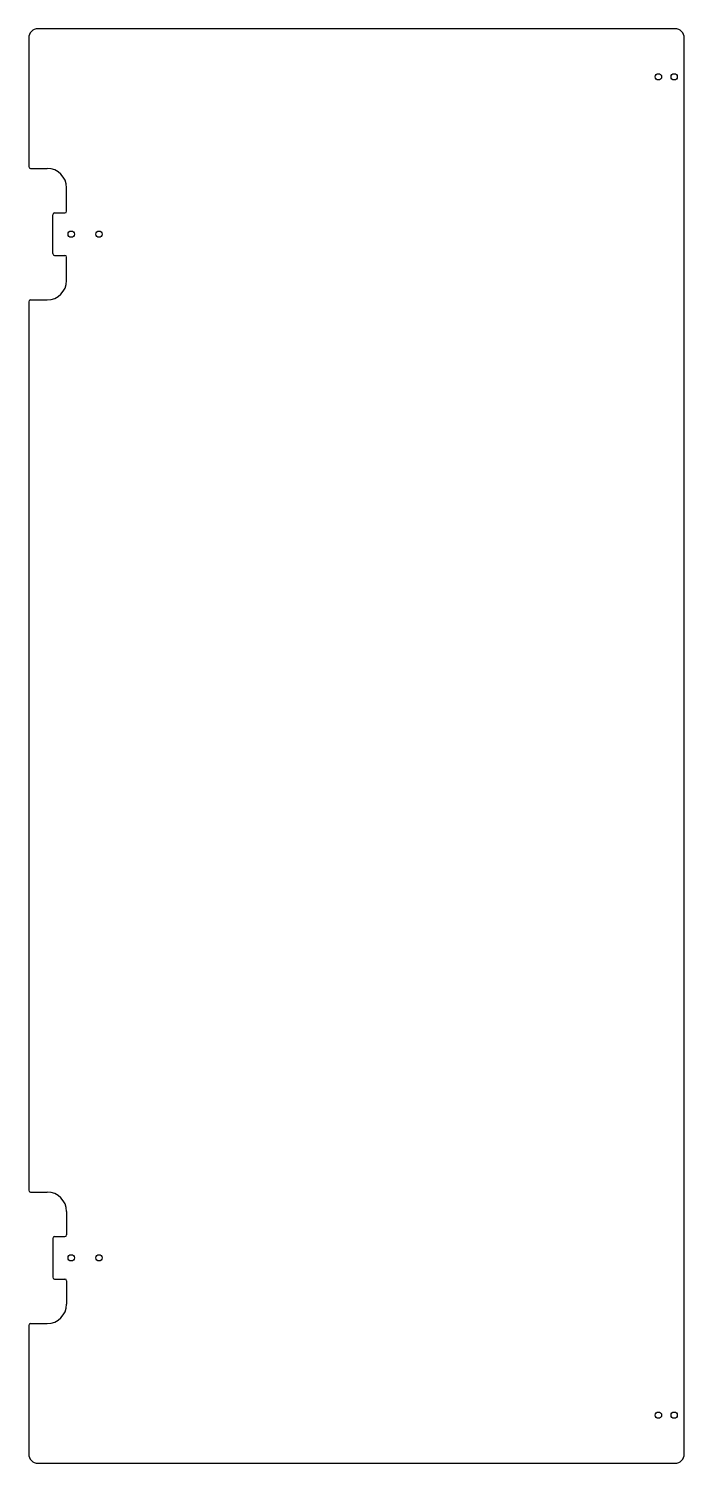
# Model space of a CAD drawing. Header units: millimetres. Extents: x -177 to 177, y -388 to 388.
import ezdxf

# ---------------------------------------------------------------- set-up
doc = ezdxf.new("R2010")
doc.units = ezdxf.units.MM

msp = doc.modelspace()

# ---------------------------------------------------------------- linework, layer by layer
at = {"color": 7, "linetype": 'Continuous', "lineweight": 25}
for p, q in [((-177.25, 382.5), (-177.25, 313)), ((172.25, 387.5), (-172.25, 387.5)), ((177.25, -382.5), (177.25, 382.5)), ((-176.25, 312), (-167.25, 312)), ((-156.75, 289), (-156.75, 301.5)), ((-164.25, 266), (-164.25, 287)), ((-163.25, 288), (-157.75, 288)), ((-163.25, 265), (-157.75, 265)), ((-156.75, 251.5), (-156.75, 264)), ((-176.25, 241), (-167.25, 241)), ((-177.25, 240), (-177.25, -240)), ((-176.25, -241), (-167.25, -241)), ((-156.75, -251.5), (-156.75, -264)), ((-164.25, -266), (-164.25, -287)), ((-163.25, -265), (-157.75, -265)), ((-163.25, -288), (-157.75, -288)), ((-156.75, -289), (-156.75, -301.5)), ((-177.25, -313), (-177.25, -382.5)), ((-176.25, -312), (-167.25, -312)), ((-172.25, -387.5), (172.25, -387.5))]:
    msp.add_line(p, q, dxfattribs=at)
for centre in [(163.25, 361.5), (171.75, 361.5), (-154.25, 276.5), (-139.25, 276.5), (-154.25, -276.5), (-139.25, -276.5), (163.25, -361.5), (171.75, -361.5)]:
    msp.add_circle(centre, 1.7, dxfattribs=at)
for centre, radius, start, end in [((-172.25, 382.5), 5, 90, 180), ((172.25, 382.5), 5, 0, 90), ((-176.25, 313), 1, 180, 270), ((-167.25, 301.5), 10.5, 0, 90), ((-163.25, 287), 1, 90, 180), ((-157.75, 289), 1, 270, 0), ((-163.25, 266), 1, 180, 270), ((-157.75, 264), 1, 360, 90), ((-167.25, 251.5), 10.5, 270, 0), ((-176.25, 240), 1, 90, 180), ((-176.25, -240), 1, 180, 270), ((-167.25, -251.5), 10.5, 0, 90), ((-163.25, -266), 1, 90, 180), ((-157.75, -264), 1, 270, 0), ((-163.25, -287), 1, 180, 270), ((-157.75, -289), 1, 0, 90), ((-167.25, -301.5), 10.5, 270, 0), ((-176.25, -313), 1, 90, 180), ((-172.25, -382.5), 5, 180, 270), ((172.25, -382.5), 5, 270, 360)]:
    msp.add_arc(centre, radius, start, end, dxfattribs=at)

doc.saveas('drawing.dxf')
